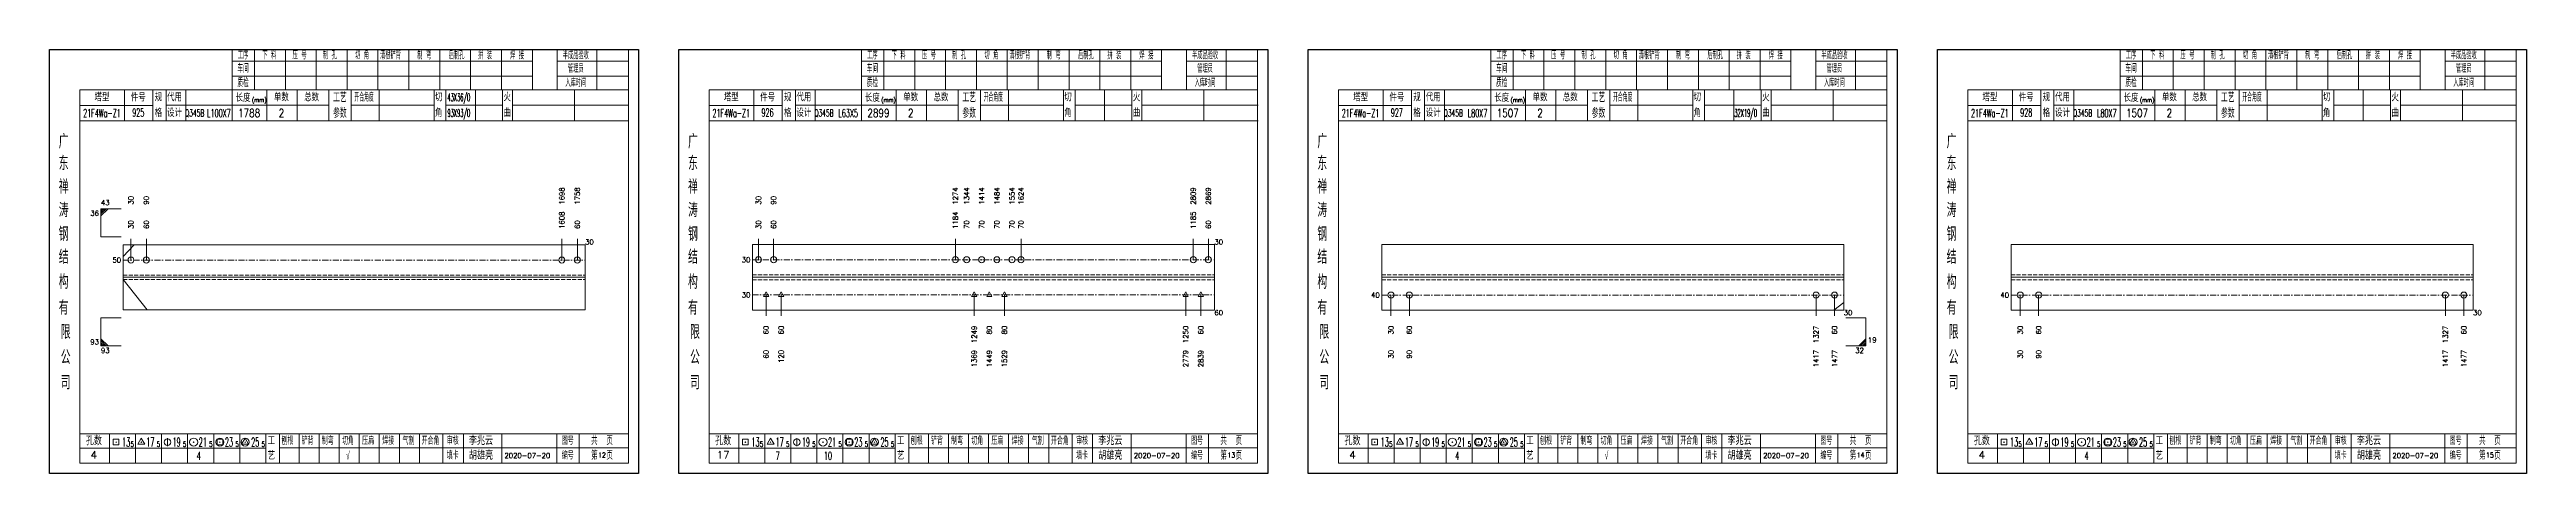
# Model space of a CAD drawing. Extents: x 1310 to 15542, y -76 to 8381.
# Drawn here: x 4950 to 6178, y -76 to 134 of the extents above; entities that cross this region are included whole.
import ezdxf
from ezdxf.enums import TextEntityAlignment as Align

# ---------------------------------------------------------------- set-up
doc = ezdxf.new("R2010")
doc.units = 0
doc.header["$MEASUREMENT"] = 0
doc.linetypes.add('一点画线', pattern=[5.2, 3, -1, 0.2, -1])
doc.linetypes.add('虚线', pattern=[2.75, 2, -0.75])
doc.layers.get('0').update_dxf_attribs({"linetype": 'CONTINUOUS', "lineweight": 25})
for name, color, linetype, lineweight in [('1', 7, 'CONTINUOUS', 25), ('4', 7, 'CONTINUOUS', 25), ('5', 7, 'CONTINUOUS', 25)]:
    doc.layers.add(name, color=color, linetype=linetype, lineweight=lineweight)
doc.styles.get("Standard").update_dxf_attribs({"font": 'simplex.shx', "width": 0.7, "height": 3, "bigfont": 'gbhzfs.shx'})

# ---------------------------------------------------------------- blocks, each defined once
blk = doc.blocks.new('孔21.5')
at = {"layer": '5', "color": 7, "linetype": 'Continuous', "lineweight": 13}
for p, q in [((-0.1, -0.1), (0.1, 0.1)), ((0.1, -0.1), (-0.1, 0.1))]:
    blk.add_line(p, q, dxfattribs=at)
blk.add_circle((0, 0), 1, dxfattribs=at)
blk = doc.blocks.new('孔17.5')
at = {"layer": '5', "color": 7, "linetype": 'Continuous', "lineweight": 13}
for p, q in [((0, 1), (-0.866, -0.5)), ((-0.1, -0.1), (0.1, 0.1)), ((0.1, -0.1), (-0.1, 0.1)), ((0.866, -0.5), (0, 1)), ((-0.866, -0.5), (0.866, -0.5))]:
    blk.add_line(p, q, dxfattribs=at)
blk = doc.blocks.new('CTJGK')
at = {"color": 6, "linetype": 'Continuous'}
for p, q in [((0, 209.97), (292.13, 209.97)), ((0, 0), (0, 209.97)), ((292.13, 209.97), (292.13, 0)), ((292.13, 0), (0, 0))]:
    blk.add_line(p, q, dxfattribs=at)

msp = doc.modelspace()

# ---------------------------------------------------------------- linework, layer by layer
at = {"color": 7, "linetype": 'Continuous', "lineweight": 13}
for p, q in [((4975.352, 55.034), (4985.352, 55.034)), ((4975.352, 41.034), (4975.352, 55.034)), ((4976.227, 55.034), (4975.352, 54.159)), ((4977.102, 55.034), (4975.352, 53.284)), ((4977.977, 55.034), (4975.352, 52.409)), ((4978.852, 55.034), (4975.352, 51.534)), ((4975.352, 41.034), (4985.352, 41.034)), ((4986.352, 31.306), (4991.862, 37.084)), ((4990.196, 29.584), (4990.196, 40.034)), ((4997.885, 29.584), (4997.885, 40.034)), ((5203.948, 29.584), (5203.948, 40.034)), ((5211.637, 29.584), (5211.637, 40.034)), ((5301.482, 29.725), (5301.482, 40.034)), ((5308.982, 29.725), (5308.982, 40.034)), ((5399.176, 29.725), (5399.176, 40.034)), ((5431.708, 29.725), (5431.708, 40.034)), ((5517.112, 29.725), (5517.112, 40.034)), ((5524.612, 29.725), (5524.612, 40.034)), ((4986.352, 19.911), (4998.27, 4.984)), ((5305.232, 12.344), (5305.232, 2.034)), ((5312.732, 12.344), (5312.732, 2.034)), ((5408.458, 12.344), (5408.458, 2.034)), ((5423.458, 12.344), (5423.458, 2.034)), ((5513.362, 12.344), (5513.362, 2.034)), ((5520.862, 12.344), (5520.862, 2.034)), ((4975.352, 1.034), (4985.352, 1.034)), ((4975.352, 1.034), (4975.352, -12.966)), ((5615.173, 12.222), (5615.173, 2.034)), ((5624.296, 12.222), (5624.296, 2.034)), ((5826.058, 12.222), (5826.058, 2.034)), ((5839.742, 8.596), (5834.876, 4.722)), ((5835.18, 12.222), (5835.18, 2.034)), ((5850.742, 1.034), (5840.742, 1.034)), ((5850.742, 1.034), (5850.742, -12.966)), ((5927.303, 12.222), (5927.303, 2.034)), ((5936.426, 12.222), (5936.426, 2.034)), ((6138.188, 12.222), (6138.188, 2.034)), ((6147.31, 12.222), (6147.31, 2.034)), ((4978.852, -12.966), (4975.352, -9.466)), ((4977.977, -12.966), (4975.352, -10.341)), ((4977.102, -12.966), (4975.352, -11.216)), ((4976.227, -12.966), (4975.352, -12.091)), ((5847.242, -12.966), (5850.742, -9.466)), ((5848.117, -12.966), (5850.742, -10.341)), ((5848.992, -12.966), (5850.742, -11.216)), ((5849.867, -12.966), (5850.742, -12.091)), ((4975.352, -12.966), (4985.352, -12.966)), ((5850.742, -12.966), (5840.742, -12.966))]:
    msp.add_line(p, q, dxfattribs=at)
at = {"color": 7, "linetype": 'Continuous', "lineweight": 18}
for p, q in [((4986.352, 37.084), (4986.352, 4.984)), ((4986.352, 37.084), (5215.482, 37.084)), ((5215.482, 37.084), (5215.482, 4.984)), ((5298.482, 37.225), (5298.482, 4.844)), ((5298.482, 37.225), (5527.612, 37.225)), ((5527.612, 37.225), (5527.612, 4.844)), ((5610.612, 37.347), (5610.612, 4.722)), ((5610.612, 37.347), (5839.742, 37.347)), ((5839.742, 37.347), (5839.742, 4.722)), ((5922.742, 37.347), (5922.742, 4.722)), ((5922.742, 37.347), (6151.872, 37.347)), ((6151.872, 37.347), (6151.872, 4.722)), ((4986.352, 21.034), (5215.482, 21.034)), ((5298.482, 21.034), (5527.612, 21.034)), ((5610.612, 21.034), (5839.742, 21.034)), ((5922.742, 21.034), (6151.872, 21.034))]:
    msp.add_line(p, q, dxfattribs=at)
at = {"color": 3, "linetype": '一点画线', "lineweight": 13}
for p, q in [((4986.352, 29.584), (5215.482, 29.584)), ((5298.482, 29.725), (5527.612, 29.725)), ((5298.482, 12.344), (5527.612, 12.344)), ((5610.612, 12.222), (5839.742, 12.222)), ((5922.742, 12.222), (6151.872, 12.222))]:
    msp.add_line(p, q, dxfattribs=at)
at = {"color": 1, "linetype": '虚线', "lineweight": 18}
for p, q in [((4986.352, 22.084), (5215.482, 22.084)), ((4986.352, 19.984), (5215.482, 19.984)), ((5298.482, 22.225), (5527.612, 22.225)), ((5298.482, 19.844), (5527.612, 19.844)), ((5610.612, 22.347), (5839.742, 22.347)), ((5610.612, 19.722), (5839.742, 19.722)), ((5922.742, 22.347), (6151.872, 22.347)), ((5922.742, 19.722), (6151.872, 19.722))]:
    msp.add_line(p, q, dxfattribs=at)
at = {"layer": '1', "color": 7, "linetype": 'Continuous', "lineweight": 18}
for p, q in [((4986.352, 4.984), (5215.482, 4.984)), ((5298.482, 4.844), (5527.612, 4.844)), ((5610.612, 4.722), (5839.742, 4.722)), ((5922.742, 4.722), (6151.872, 4.722))]:
    msp.add_line(p, q, dxfattribs=at)
at = {"layer": '4', "color": 1, "linetype": 'Continuous', "lineweight": 18}
for p, q in [((4949.852, 133.861), (4949.852, -76.109)), ((5241.982, 133.861), (4949.852, 133.861)), ((5040.482, 133.861), (5040.482, 114.021)), ((5189.322, 128.131), (5040.482, 128.131)), ((5051.512, 133.861), (5051.512, 114.001)), ((5066.822, 133.861), (5066.822, 114.001)), ((5082.142, 133.861), (5082.142, 114.001)), ((5097.452, 133.861), (5097.452, 114.001)), ((5112.762, 133.861), (5112.762, 114.001)), ((5128.072, 133.861), (5128.072, 114.001)), ((5143.392, 133.861), (5143.392, 114.001)), ((5158.702, 133.861), (5158.702, 114.001)), ((5174.012, 133.861), (5174.012, 114.001)), ((5189.322, 133.861), (5189.322, 114.021)), ((5189.322, 133.861), (5189.322, 114.001)), ((5201.602, 133.861), (5201.602, 114.001)), ((5236.932, 128.131), (5201.602, 128.131)), ((5221.352, 133.861), (5221.352, 114.001)), ((5236.932, 133.861), (5236.932, 114.001)), ((5241.982, 104.061), (5241.982, 133.861)), ((5261.982, 133.861), (5261.982, -76.109)), ((5554.112, 133.861), (5261.982, 133.861)), ((5352.612, 133.861), (5352.612, 114.021)), ((5501.452, 128.131), (5352.612, 128.131)), ((5363.642, 133.861), (5363.642, 114.001)), ((5378.952, 133.861), (5378.952, 114.001)), ((5394.272, 133.861), (5394.272, 114.001)), ((5409.582, 133.861), (5409.582, 114.001)), ((5424.892, 133.861), (5424.892, 114.001)), ((5440.202, 133.861), (5440.202, 114.001)), ((5455.522, 133.861), (5455.522, 114.001)), ((5470.832, 133.861), (5470.832, 114.001)), ((5486.142, 133.861), (5486.142, 114.001)), ((5501.452, 133.861), (5501.452, 114.021)), ((5501.452, 133.861), (5501.452, 114.001)), ((5513.732, 133.861), (5513.732, 114.001)), ((5549.062, 128.131), (5513.732, 128.131)), ((5533.482, 133.861), (5533.482, 114.001)), ((5549.062, 133.861), (5549.062, 114.001)), ((5554.112, 104.061), (5554.112, 133.861)), ((5574.112, 133.861), (5574.112, -76.109)), ((5866.242, 133.861), (5574.112, 133.861)), ((5664.742, 133.861), (5664.742, 114.021)), ((5813.582, 128.131), (5664.742, 128.131)), ((5675.772, 133.861), (5675.772, 114.001)), ((5691.082, 133.861), (5691.082, 114.001)), ((5706.402, 133.861), (5706.402, 114.001)), ((5721.712, 133.861), (5721.712, 114.001)), ((5737.022, 133.861), (5737.022, 114.001)), ((5752.332, 133.861), (5752.332, 114.001)), ((5767.652, 133.861), (5767.652, 114.001)), ((5782.962, 133.861), (5782.962, 114.001)), ((5798.272, 133.861), (5798.272, 114.001)), ((5813.582, 133.861), (5813.582, 114.021)), ((5813.582, 133.861), (5813.582, 114.001)), ((5825.862, 133.861), (5825.862, 114.001)), ((5861.192, 128.131), (5825.862, 128.131)), ((5845.612, 133.861), (5845.612, 114.001)), ((5861.192, 133.861), (5861.192, 114.001)), ((5866.242, 104.061), (5866.242, 133.861)), ((5886.242, 133.861), (5886.242, -76.109)), ((6178.372, 133.861), (5886.242, 133.861)), ((5976.872, 133.861), (5976.872, 114.021)), ((6125.712, 128.131), (5976.872, 128.131)), ((5987.902, 133.861), (5987.902, 114.001)), ((6003.212, 133.861), (6003.212, 114.001)), ((6018.532, 133.861), (6018.532, 114.001)), ((6033.842, 133.861), (6033.842, 114.001)), ((6049.152, 133.861), (6049.152, 114.001)), ((6064.462, 133.861), (6064.462, 114.001)), ((6079.782, 133.861), (6079.782, 114.001)), ((6095.092, 133.861), (6095.092, 114.001)), ((6110.402, 133.861), (6110.402, 114.001)), ((6125.712, 133.861), (6125.712, 114.021)), ((6125.712, 133.861), (6125.712, 114.001)), ((6137.992, 133.861), (6137.992, 114.001)), ((6173.322, 128.131), (6137.992, 128.131)), ((6157.742, 133.861), (6157.742, 114.001)), ((6173.322, 133.861), (6173.322, 114.001)), ((6178.372, 104.061), (6178.372, 133.861)), ((4964.862, 114.001), (4964.862, -71.059)), ((5236.932, 114.001), (4964.862, 114.001)), ((4986.982, 114.011), (4986.982, 98.591)), ((5001.132, 98.591), (5001.132, 114.001)), ((5007.632, 98.591), (5007.632, 114.001)), ((5017.502, 114.001), (5017.502, 98.591)), ((5189.322, 120.651), (5040.482, 120.651)), ((5040.482, 114.021), (5040.482, 98.591)), ((5057.602, 114.001), (5057.602, 98.591)), ((5072.652, 114.001), (5072.652, 98.591)), ((5088.352, 114.001), (5088.352, 98.591)), ((5099.412, 114.001), (5099.412, 98.591)), ((5113.362, 114.001), (5113.362, 98.591)), ((5140.662, 114.001), (5140.662, 98.591)), ((5146.422, 114.001), (5146.422, 98.591)), ((5161.042, 114.001), (5161.042, 98.591)), ((5174.502, 114.001), (5174.502, 98.591)), ((5179.492, 114.001), (5179.492, 98.591)), ((5236.932, 120.651), (5201.602, 120.651)), ((5210.232, 114.001), (5210.232, 98.591)), ((5236.932, -71.059), (5236.932, 114.001)), ((5276.992, 114.001), (5276.992, -71.059)), ((5549.062, 114.001), (5276.992, 114.001)), ((5299.112, 114.011), (5299.112, 98.591)), ((5313.262, 98.591), (5313.262, 114.001)), ((5319.762, 98.591), (5319.762, 114.001)), ((5329.632, 114.001), (5329.632, 98.591)), ((5501.452, 120.651), (5352.612, 120.651)), ((5352.612, 114.021), (5352.612, 98.591)), ((5369.732, 114.001), (5369.732, 98.591)), ((5384.782, 114.001), (5384.782, 98.591)), ((5400.482, 114.001), (5400.482, 98.591)), ((5411.542, 114.001), (5411.542, 98.591)), ((5425.492, 114.001), (5425.492, 98.591)), ((5452.792, 114.001), (5452.792, 98.591)), ((5458.552, 114.001), (5458.552, 98.591)), ((5473.172, 114.001), (5473.172, 98.591)), ((5486.632, 114.001), (5486.632, 98.591)), ((5491.622, 114.001), (5491.622, 98.591)), ((5549.062, 120.651), (5513.732, 120.651)), ((5522.362, 114.001), (5522.362, 98.591)), ((5549.062, -71.059), (5549.062, 114.001)), ((5589.122, 114.001), (5589.122, -71.059)), ((5861.192, 114.001), (5589.122, 114.001)), ((5611.242, 114.011), (5611.242, 98.591)), ((5625.392, 98.591), (5625.392, 114.001)), ((5631.892, 98.591), (5631.892, 114.001)), ((5641.762, 114.001), (5641.762, 98.591)), ((5813.582, 120.651), (5664.742, 120.651)), ((5664.742, 114.021), (5664.742, 98.591)), ((5681.862, 114.001), (5681.862, 98.591)), ((5696.912, 114.001), (5696.912, 98.591)), ((5712.612, 114.001), (5712.612, 98.591)), ((5723.672, 114.001), (5723.672, 98.591)), ((5737.622, 114.001), (5737.622, 98.591)), ((5764.922, 114.001), (5764.922, 98.591)), ((5770.682, 114.001), (5770.682, 98.591)), ((5785.302, 114.001), (5785.302, 98.591)), ((5798.762, 114.001), (5798.762, 98.591)), ((5803.752, 114.001), (5803.752, 98.591)), ((5861.192, 120.651), (5825.862, 120.651)), ((5834.492, 114.001), (5834.492, 98.591)), ((5861.192, -71.059), (5861.192, 114.001)), ((5901.252, 114.001), (5901.252, -71.059)), ((6173.322, 114.001), (5901.252, 114.001)), ((5923.372, 114.011), (5923.372, 98.591)), ((5937.522, 98.591), (5937.522, 114.001)), ((5944.022, 98.591), (5944.022, 114.001)), ((5953.892, 114.001), (5953.892, 98.591)), ((6125.712, 120.651), (5976.872, 120.651)), ((5976.872, 114.021), (5976.872, 98.591)), ((5993.992, 114.001), (5993.992, 98.591)), ((6009.042, 114.001), (6009.042, 98.591)), ((6024.742, 114.001), (6024.742, 98.591)), ((6035.802, 114.001), (6035.802, 98.591)), ((6049.752, 114.001), (6049.752, 98.591)), ((6077.052, 114.001), (6077.052, 98.591)), ((6082.812, 114.001), (6082.812, 98.591)), ((6097.432, 114.001), (6097.432, 98.591)), ((6110.892, 114.001), (6110.892, 98.591)), ((6115.882, 114.001), (6115.882, 98.591)), ((6173.322, 120.651), (6137.992, 120.651)), ((6146.622, 114.001), (6146.622, 98.591)), ((6173.322, -71.059), (6173.322, 114.001)), ((5001.132, 106.241), (4964.862, 106.241)), ((5237.112, 98.591), (4964.862, 98.591)), ((5088.352, 106.291), (5007.632, 106.291)), ((5099.412, 106.291), (5140.662, 106.291)), ((5146.422, 106.291), (5174.502, 106.291)), ((5179.492, 106.291), (5237.112, 106.291)), ((5241.982, -76.109), (5241.982, 104.061)), ((5313.262, 106.241), (5276.992, 106.241)), ((5549.242, 98.591), (5276.992, 98.591)), ((5400.482, 106.291), (5319.762, 106.291)), ((5411.542, 106.291), (5452.792, 106.291)), ((5458.552, 106.291), (5486.632, 106.291)), ((5491.622, 106.291), (5549.242, 106.291)), ((5554.112, -76.109), (5554.112, 104.061)), ((5625.392, 106.241), (5589.122, 106.241)), ((5861.372, 98.591), (5589.122, 98.591)), ((5712.612, 106.291), (5631.892, 106.291)), ((5723.672, 106.291), (5764.922, 106.291)), ((5770.682, 106.291), (5798.762, 106.291)), ((5803.752, 106.291), (5861.372, 106.291)), ((5866.242, -76.109), (5866.242, 104.061)), ((5937.522, 106.241), (5901.252, 106.241)), ((6173.502, 98.591), (5901.252, 98.591)), ((6024.742, 106.291), (5944.022, 106.291)), ((6035.802, 106.291), (6077.052, 106.291)), ((6082.812, 106.291), (6110.892, 106.291)), ((6115.882, 106.291), (6173.502, 106.291)), ((6178.372, -76.109), (6178.372, 104.061)), ((4964.862, -56.529), (5236.932, -56.529)), ((4979.552, -56.529), (4979.552, -71.059)), ((4992.482, -71.059), (4992.482, -56.529)), ((5005.412, -56.529), (5005.412, -71.059)), ((5018.332, -71.059), (5018.332, -56.529)), ((5031.262, -56.529), (5031.262, -71.059)), ((5044.192, -71.059), (5044.192, -56.529)), ((5057.112, -71.059), (5057.112, -56.529)), ((5063.982, -71.059), (5063.982, -56.529)), ((5073.642, -71.059), (5073.642, -56.529)), ((5083.582, -71.059), (5083.582, -56.529)), ((5093.522, -71.059), (5093.522, -56.529)), ((5103.472, -71.059), (5103.472, -56.529)), ((5113.412, -71.059), (5113.412, -56.529)), ((5123.352, -71.059), (5123.352, -56.529)), ((5133.302, -71.059), (5133.302, -56.529)), ((5144.942, -71.059), (5144.942, -56.529)), ((5155.092, -71.059), (5155.092, -56.529)), ((5174.152, -71.059), (5174.152, -56.529)), ((5201.532, -71.059), (5201.532, -56.529)), ((5212.492, -71.059), (5212.492, -56.529)), ((5276.992, -56.529), (5549.062, -56.529)), ((5291.682, -56.529), (5291.682, -71.059)), ((5304.612, -71.059), (5304.612, -56.529)), ((5317.542, -56.529), (5317.542, -71.059)), ((5330.462, -71.059), (5330.462, -56.529)), ((5343.392, -56.529), (5343.392, -71.059)), ((5356.322, -71.059), (5356.322, -56.529)), ((5369.242, -71.059), (5369.242, -56.529)), ((5376.112, -71.059), (5376.112, -56.529)), ((5385.772, -71.059), (5385.772, -56.529)), ((5395.712, -71.059), (5395.712, -56.529)), ((5405.652, -71.059), (5405.652, -56.529)), ((5415.602, -71.059), (5415.602, -56.529)), ((5425.542, -71.059), (5425.542, -56.529)), ((5435.482, -71.059), (5435.482, -56.529)), ((5445.432, -71.059), (5445.432, -56.529)), ((5457.072, -71.059), (5457.072, -56.529)), ((5467.222, -71.059), (5467.222, -56.529)), ((5486.282, -71.059), (5486.282, -56.529)), ((5513.662, -71.059), (5513.662, -56.529)), ((5524.622, -71.059), (5524.622, -56.529)), ((5589.122, -56.529), (5861.192, -56.529)), ((5603.812, -56.529), (5603.812, -71.059)), ((5616.742, -71.059), (5616.742, -56.529)), ((5629.672, -56.529), (5629.672, -71.059)), ((5642.592, -71.059), (5642.592, -56.529)), ((5655.522, -56.529), (5655.522, -71.059)), ((5668.452, -71.059), (5668.452, -56.529)), ((5681.372, -71.059), (5681.372, -56.529)), ((5688.242, -71.059), (5688.242, -56.529)), ((5697.902, -71.059), (5697.902, -56.529)), ((5707.842, -71.059), (5707.842, -56.529)), ((5717.782, -71.059), (5717.782, -56.529)), ((5727.732, -71.059), (5727.732, -56.529)), ((5737.672, -71.059), (5737.672, -56.529)), ((5747.612, -71.059), (5747.612, -56.529)), ((5757.562, -71.059), (5757.562, -56.529)), ((5769.202, -71.059), (5769.202, -56.529)), ((5779.352, -71.059), (5779.352, -56.529)), ((5798.412, -71.059), (5798.412, -56.529)), ((5825.792, -71.059), (5825.792, -56.529)), ((5836.752, -71.059), (5836.752, -56.529)), ((5901.252, -56.529), (6173.322, -56.529)), ((5915.942, -56.529), (5915.942, -71.059)), ((5928.872, -71.059), (5928.872, -56.529)), ((5941.802, -56.529), (5941.802, -71.059)), ((5954.722, -71.059), (5954.722, -56.529)), ((5967.652, -56.529), (5967.652, -71.059)), ((5980.582, -71.059), (5980.582, -56.529)), ((5993.502, -71.059), (5993.502, -56.529)), ((6000.372, -71.059), (6000.372, -56.529)), ((6010.032, -71.059), (6010.032, -56.529)), ((6019.972, -71.059), (6019.972, -56.529)), ((6029.912, -71.059), (6029.912, -56.529)), ((6039.862, -71.059), (6039.862, -56.529)), ((6049.802, -71.059), (6049.802, -56.529)), ((6059.742, -71.059), (6059.742, -56.529)), ((6069.692, -71.059), (6069.692, -56.529)), ((6081.332, -71.059), (6081.332, -56.529)), ((6091.482, -71.059), (6091.482, -56.529)), ((6110.542, -71.059), (6110.542, -56.529)), ((6137.922, -71.059), (6137.922, -56.529)), ((6148.882, -71.059), (6148.882, -56.529)), ((5057.112, -63.659), (4964.862, -63.659)), ((4964.862, -71.059), (5236.932, -71.059)), ((5063.942, -63.499), (5236.932, -63.499)), ((5369.242, -63.659), (5276.992, -63.659)), ((5276.992, -71.059), (5549.062, -71.059)), ((5376.072, -63.499), (5549.062, -63.499)), ((5681.372, -63.659), (5589.122, -63.659)), ((5589.122, -71.059), (5861.192, -71.059)), ((5688.202, -63.499), (5861.192, -63.499)), ((5993.502, -63.659), (5901.252, -63.659)), ((5901.252, -71.059), (6173.322, -71.059)), ((6000.332, -63.499), (6173.322, -63.499)), ((4949.852, -76.109), (5241.982, -76.109)), ((5261.982, -76.109), (5554.112, -76.109)), ((5574.112, -76.109), (5866.242, -76.109)), ((5886.242, -76.109), (6178.372, -76.109))]:
    msp.add_line(p, q, dxfattribs=at)
at = {"layer": '4', "color": 7, "linetype": 'Continuous', "lineweight": 13}
for p, q in [((4981.438, -62.023), (4981.438, -59.195)), ((4981.438, -59.195), (4984.266, -59.195)), ((4982.652, -60.809), (4983.052, -60.409)), ((4983.052, -60.809), (4982.652, -60.409)), ((4984.266, -59.195), (4984.266, -62.023)), ((4995.352, -58.609), (4993.62, -61.609)), ((4995.152, -60.809), (4995.552, -60.409)), ((4995.552, -60.809), (4995.152, -60.409)), ((4997.084, -61.609), (4995.352, -58.609)), ((5008.352, -58.609), (5008.352, -62.609)), ((5021.152, -60.809), (5021.552, -60.409)), ((5021.552, -60.809), (5021.152, -60.409)), ((5032.938, -62.023), (5032.938, -59.195)), ((5032.938, -59.195), (5035.766, -59.195)), ((5034.152, -60.809), (5034.552, -60.409)), ((5034.552, -60.809), (5034.152, -60.409)), ((5035.766, -59.195), (5035.766, -62.023)), ((5046.852, -58.609), (5045.12, -61.609)), ((5046.652, -60.809), (5047.052, -60.409)), ((5047.052, -60.809), (5046.652, -60.409)), ((5048.584, -61.609), (5046.852, -58.609)), ((5293.568, -62.023), (5293.568, -59.195)), ((5293.568, -59.195), (5296.396, -59.195)), ((5294.782, -60.809), (5295.182, -60.409)), ((5295.182, -60.809), (5294.782, -60.409)), ((5296.396, -59.195), (5296.396, -62.023)), ((5307.482, -58.609), (5305.75, -61.609)), ((5307.282, -60.809), (5307.682, -60.409)), ((5307.682, -60.809), (5307.282, -60.409)), ((5309.214, -61.609), (5307.482, -58.609)), ((5320.482, -58.609), (5320.482, -62.609)), ((5333.282, -60.809), (5333.682, -60.409)), ((5333.682, -60.809), (5333.282, -60.409)), ((5345.068, -62.023), (5345.068, -59.195)), ((5345.068, -59.195), (5347.896, -59.195)), ((5346.282, -60.809), (5346.682, -60.409)), ((5346.682, -60.809), (5346.282, -60.409)), ((5347.896, -59.195), (5347.896, -62.023)), ((5358.982, -58.609), (5357.25, -61.609)), ((5358.782, -60.809), (5359.182, -60.409)), ((5359.182, -60.809), (5358.782, -60.409)), ((5360.714, -61.609), (5358.982, -58.609)), ((5605.698, -62.023), (5605.698, -59.195)), ((5605.698, -59.195), (5608.526, -59.195)), ((5606.912, -60.809), (5607.312, -60.409)), ((5607.312, -60.809), (5606.912, -60.409)), ((5608.526, -59.195), (5608.526, -62.023)), ((5619.612, -58.609), (5617.88, -61.609)), ((5619.412, -60.809), (5619.812, -60.409)), ((5619.812, -60.809), (5619.412, -60.409)), ((5621.344, -61.609), (5619.612, -58.609)), ((5632.612, -58.609), (5632.612, -62.609)), ((5645.412, -60.809), (5645.812, -60.409)), ((5645.812, -60.809), (5645.412, -60.409)), ((5657.198, -62.023), (5657.198, -59.195)), ((5657.198, -59.195), (5660.026, -59.195)), ((5658.412, -60.809), (5658.812, -60.409)), ((5658.812, -60.809), (5658.412, -60.409)), ((5660.026, -59.195), (5660.026, -62.023)), ((5671.112, -58.609), (5669.38, -61.609)), ((5670.912, -60.809), (5671.312, -60.409)), ((5671.312, -60.809), (5670.912, -60.409)), ((5672.844, -61.609), (5671.112, -58.609)), ((5917.828, -62.023), (5917.828, -59.195)), ((5917.828, -59.195), (5920.656, -59.195)), ((5919.042, -60.809), (5919.442, -60.409)), ((5919.442, -60.809), (5919.042, -60.409)), ((5920.656, -59.195), (5920.656, -62.023)), ((5931.742, -58.609), (5930.01, -61.609)), ((5931.542, -60.809), (5931.942, -60.409)), ((5931.942, -60.809), (5931.542, -60.409)), ((5933.474, -61.609), (5931.742, -58.609)), ((5944.742, -58.609), (5944.742, -62.609)), ((5957.542, -60.809), (5957.942, -60.409)), ((5957.942, -60.809), (5957.542, -60.409)), ((5969.328, -62.023), (5969.328, -59.195)), ((5969.328, -59.195), (5972.156, -59.195)), ((5970.542, -60.809), (5970.942, -60.409)), ((5970.942, -60.809), (5970.542, -60.409)), ((5972.156, -59.195), (5972.156, -62.023)), ((5983.242, -58.609), (5981.51, -61.609)), ((5983.042, -60.809), (5983.442, -60.409)), ((5983.442, -60.809), (5983.042, -60.409)), ((5984.974, -61.609), (5983.242, -58.609)), ((4984.266, -62.023), (4981.438, -62.023)), ((4993.62, -61.609), (4997.084, -61.609)), ((5035.766, -62.023), (5032.938, -62.023)), ((5045.12, -61.609), (5048.584, -61.609)), ((5296.396, -62.023), (5293.568, -62.023)), ((5305.75, -61.609), (5309.214, -61.609)), ((5347.896, -62.023), (5345.068, -62.023)), ((5357.25, -61.609), (5360.714, -61.609)), ((5608.526, -62.023), (5605.698, -62.023)), ((5617.88, -61.609), (5621.344, -61.609)), ((5660.026, -62.023), (5657.198, -62.023)), ((5669.38, -61.609), (5672.844, -61.609)), ((5920.656, -62.023), (5917.828, -62.023)), ((5930.01, -61.609), (5933.474, -61.609)), ((5972.156, -62.023), (5969.328, -62.023)), ((5981.51, -61.609), (5984.974, -61.609))]:
    msp.add_line(p, q, dxfattribs=at)
for centre, radius in [((5008.352, -60.609), 1.6), ((5021.352, -60.609), 2), ((5034.352, -60.609), 2), ((5046.852, -60.609), 2), ((5320.482, -60.609), 1.6), ((5333.482, -60.609), 2), ((5346.482, -60.609), 2), ((5358.982, -60.609), 2), ((5632.612, -60.609), 1.6), ((5645.612, -60.609), 2), ((5658.612, -60.609), 2), ((5671.112, -60.609), 2), ((5944.742, -60.609), 1.6), ((5957.742, -60.609), 2), ((5970.742, -60.609), 2), ((5983.242, -60.609), 2)]:
    msp.add_circle(centre, radius, dxfattribs=at)

# ---------------------------------------------------------------- block references
at = {"color": 0, "linetype": 'Continuous'}
for p in [(4949.852, -76.109), (5261.982, -76.109), (5574.112, -76.109), (5886.242, -76.109)]:
    msp.add_blockref('CTJGK', p, dxfattribs=at)
at = {"color": 8, "linetype": 'Continuous', "lineweight": 9, "xscale": 1.5, "yscale": 1.5, "zscale": 1.5}
for p in [(4990.196, 29.584), (4997.885, 29.584), (5203.948, 29.584), (5211.637, 29.584), (5301.482, 29.725), (5308.982, 29.725), (5399.176, 29.725), (5404.708, 29.725), (5412.208, 29.725), (5419.708, 29.725), (5427.208, 29.725), (5431.708, 29.725), (5517.112, 29.725), (5524.612, 29.725)]:
    msp.add_blockref('孔21.5', p, dxfattribs=at)
at = {"layer": '1', "color": 8, "linetype": 'Continuous', "lineweight": 9, "xscale": 1.5, "yscale": 1.5, "zscale": 1.5}
for name, p in [('孔17.5', (5305.232, 12.344)), ('孔17.5', (5312.732, 12.344)), ('孔17.5', (5408.458, 12.344)), ('孔17.5', (5415.958, 12.344)), ('孔17.5', (5423.458, 12.344)), ('孔17.5', (5513.362, 12.344)), ('孔17.5', (5520.862, 12.344)), ('孔21.5', (5615.173, 12.222)), ('孔21.5', (5624.296, 12.222)), ('孔21.5', (5826.058, 12.222)), ('孔21.5', (5835.18, 12.222)), ('孔21.5', (5927.303, 12.222)), ('孔21.5', (5936.426, 12.222)), ('孔21.5', (6138.188, 12.222)), ('孔21.5', (6147.31, 12.222))]:
    msp.add_blockref(name, p, dxfattribs=at)

# ---------------------------------------------------------------- texts
at = {"color": 7, "linetype": 'Continuous', "lineweight": 13}
for s, p in [('1698', (5203.948, 57.034)), ('1758', (5211.637, 57.034)), ('1274', (5399.176, 57.034)), ('1344', (5404.708, 57.034)), ('1414', (5412.208, 57.034)), ('1484', (5419.708, 57.034)), ('1554', (5427.208, 57.034)), ('1624', (5431.708, 57.034)), ('2809', (5517.112, 57.034)), ('2869', (5524.612, 57.034)), ('30', (4990.196, 57.034)), ('90', (4997.885, 57.034)), ('30', (5301.482, 57.034)), ('90', (5308.982, 57.034))]:
    msp.add_text(s, height=2.5, rotation=90, dxfattribs=at).set_placement(p, align=Align.MIDDLE_LEFT)
for s, p in [('36', (4974.352, 54.034)), ('32', (5849.742, -13.966))]:
    msp.add_text(s, height=2.5, dxfattribs=at).set_placement(p, align=Align.TOP_RIGHT)
for s, p in [('43', (4975.352, 56.034)), ('19', (5851.742, -11.966))]:
    msp.add_text(s, height=2.5, dxfattribs=at).set_placement(p, align=Align.BOTTOM_LEFT)
at = {"color": 8, "linetype": 'Continuous', "lineweight": 9}
for s, p in [('1608', (5203.948, 45.034)), ('1184', (5399.176, 45.034)), ('1185', (5517.112, 45.034)), ('30', (4990.196, 45.034)), ('60', (4997.885, 45.034)), ('60', (5211.637, 45.034)), ('30', (5301.482, 45.034)), ('60', (5308.982, 45.034)), ('70', (5404.708, 45.034)), ('70', (5412.208, 45.034)), ('70', (5419.708, 45.034)), ('70', (5427.208, 45.034)), ('70', (5431.708, 45.034)), ('60', (5524.612, 45.034))]:
    msp.add_text(s, height=2.5, rotation=90, dxfattribs=at).set_placement(p, align=Align.MIDDLE_LEFT)
at = {"color": 7, "linetype": 'Continuous', "lineweight": 13}
for p in [(5215.482, 38.534), (5527.612, 38.534)]:
    msp.add_text('30', height=2.5, dxfattribs=at).set_placement(p, align=Align.MIDDLE_LEFT)
for s, p in [('50', (4985.352, 29.584)), ('30', (5297.482, 29.725)), ('30', (5297.482, 12.344)), ('40', (5609.612, 12.222)), ('40', (5921.742, 12.222))]:
    msp.add_text(s, height=2.5, dxfattribs=at).set_placement(p, align=Align.MIDDLE_RIGHT)
msp.add_text('93', height=2.5, dxfattribs=at).set_placement((4974.352, -12.966), align=Align.BOTTOM_RIGHT)
msp.add_text('93', height=2.5, dxfattribs=at).set_placement((4975.352, -13.966), align=Align.TOP_LEFT)
at = {"layer": '1', "color": 7, "linetype": 'Continuous', "lineweight": 13}
for s, p in [('60', (5527.612, 3.534)), ('30', (5839.742, 3.534)), ('30', (6151.872, 3.534))]:
    msp.add_text(s, height=2.5, dxfattribs=at).set_placement(p, align=Align.MIDDLE_LEFT)
at = {"layer": '1', "color": 8, "linetype": 'Continuous', "lineweight": 9}
for s, p in [('60', (5305.232, -2.966)), ('60', (5312.732, -2.966)), ('1249', (5408.458, -2.966)), ('80', (5415.958, -2.966)), ('80', (5423.458, -2.966)), ('1250', (5513.362, -2.966)), ('60', (5520.862, -2.966)), ('30', (5615.173, -2.966)), ('60', (5624.296, -2.966)), ('1327', (5826.058, -2.966)), ('60', (5835.18, -2.966)), ('30', (5927.303, -2.966)), ('60', (5936.426, -2.966)), ('1327', (6138.188, -2.966)), ('60', (6147.31, -2.966))]:
    msp.add_text(s, height=2.5, rotation=90, dxfattribs=at).set_placement(p, align=Align.MIDDLE_RIGHT)
at = {"layer": '1', "color": 7, "linetype": 'Continuous', "lineweight": 13}
for s, p in [('60', (5305.232, -14.966)), ('120', (5312.732, -14.966)), ('1369', (5408.458, -14.966)), ('1449', (5415.958, -14.966)), ('1529', (5423.458, -14.966)), ('2779', (5513.362, -14.966)), ('2839', (5520.862, -14.966)), ('30', (5615.173, -14.966)), ('90', (5624.296, -14.966)), ('1417', (5826.058, -14.966)), ('1477', (5835.18, -14.966)), ('30', (5927.303, -14.966)), ('90', (5936.426, -14.966)), ('1417', (6138.188, -14.966)), ('1477', (6147.31, -14.966))]:
    msp.add_text(s, height=2.5, rotation=90, dxfattribs=at).set_placement(p, align=Align.MIDDLE_RIGHT)
at = {"layer": '4', "color": 1, "linetype": 'Continuous', "lineweight": 25}
for s, height, width, p in [('车间', 4, 0.7, (5045.852, 124.391)), ('工序', 3.7, 0.7, (5045.852, 130.991)), ('下 料', 3.7, 0.7, (5058.852, 130.991)), ('压 号', 3.7, 0.7, (5073.852, 130.991)), ('制 孔', 3.7, 0.7, (5088.852, 130.991)), ('切 角', 3.7, 0.7, (5104.852, 130.991)), ('清根铲背 ', 3.7, 0.7, (5119.852, 130.991)), (' 制 弯', 3.7, 0.7, (5134.852, 130.991)), (' 后制孔', 3.7, 0.7, (5150.852, 130.991)), ('拼 装', 3.7, 0.7, (5165.852, 130.991)), (' 焊 接', 3.7, 0.7, (5180.852, 130.991)), ('半成品验收', 3.7, 0.7, (5210.852, 130.991)), ('管理员', 3.7, 0.7, (5210.852, 124.391)), ('车间', 4, 0.7, (5357.982, 124.391)), ('工序', 3.7, 0.7, (5357.982, 130.991)), ('下 料', 3.7, 0.7, (5370.982, 130.991)), ('压 号', 3.7, 0.7, (5385.982, 130.991)), ('制 孔', 3.7, 0.7, (5400.982, 130.991)), ('切 角', 3.7, 0.7, (5416.982, 130.991)), ('清根铲背 ', 3.7, 0.7, (5431.982, 130.991)), (' 制 弯', 3.7, 0.7, (5446.982, 130.991)), (' 后制孔', 3.7, 0.7, (5462.982, 130.991)), ('拼 装', 3.7, 0.7, (5477.982, 130.991)), (' 焊 接', 3.7, 0.7, (5492.982, 130.991)), ('半成品验收', 3.7, 0.7, (5522.982, 130.991)), ('管理员', 3.7, 0.7, (5522.982, 124.391)), ('车间', 4, 0.7, (5670.112, 124.391)), ('工序', 3.7, 0.7, (5670.112, 130.991)), ('下 料', 3.7, 0.7, (5683.112, 130.991)), ('压 号', 3.7, 0.7, (5698.112, 130.991)), ('制 孔', 3.7, 0.7, (5713.112, 130.991)), ('切 角', 3.7, 0.7, (5729.112, 130.991)), ('清根铲背 ', 3.7, 0.7, (5744.112, 130.991)), (' 制 弯', 3.7, 0.7, (5759.112, 130.991)), (' 后制孔', 3.7, 0.7, (5775.112, 130.991)), ('拼 装', 3.7, 0.7, (5790.112, 130.991)), (' 焊 接', 3.7, 0.7, (5805.112, 130.991)), ('半成品验收', 3.7, 0.7, (5835.112, 130.991)), ('管理员', 3.7, 0.7, (5835.112, 124.391)), ('车间', 4, 0.7, (5982.242, 124.391)), ('工序', 3.7, 0.7, (5982.242, 130.991)), ('下 料', 3.7, 0.7, (5995.242, 130.991)), ('压 号', 3.7, 0.7, (6010.242, 130.991)), ('制 孔', 3.7, 0.7, (6025.242, 130.991)), ('切 角', 3.7, 0.7, (6041.242, 130.991)), ('清根铲背 ', 3.7, 0.7, (6056.242, 130.991)), (' 制 弯', 3.7, 0.7, (6071.242, 130.991)), (' 后制孔', 3.7, 0.7, (6087.242, 130.991)), ('拼 装', 3.7, 0.7, (6102.242, 130.991)), (' 焊 接', 3.7, 0.7, (6117.242, 130.991)), ('半成品验收', 3.7, 0.7, (6147.242, 130.991)), ('管理员', 3.7, 0.7, (6147.242, 124.391)), ('质检', 4, 0.7, (5045.852, 117.331)), ('工艺', 4.8, 0.7, (5093.852, 110.151)), ('开合角度', 4, 0.6, (5105.852, 110.151)), ('43X36/0', 3.8, 0.4, (5152.852, 110.151)), ('入库时间', 3.7, 0.7, (5210.852, 117.331)), ('质检', 4, 0.7, (5357.982, 117.331)), ('工艺', 4.8, 0.7, (5405.982, 110.151)), ('开合角度', 4, 0.6, (5417.982, 110.151)), ('入库时间', 3.7, 0.7, (5522.982, 117.331)), ('质检', 4, 0.7, (5670.112, 117.331)), ('工艺', 4.8, 0.7, (5718.112, 110.151)), ('开合角度', 4, 0.6, (5730.112, 110.151)), ('入库时间', 3.7, 0.7, (5835.112, 117.331)), ('质检', 4, 0.7, (5982.242, 117.331)), ('工艺', 4.8, 0.7, (6030.242, 110.151)), ('开合角度', 4, 0.6, (6042.242, 110.151)), ('入库时间', 3.7, 0.7, (6147.242, 117.331)), ('21F4Wa-Z1', 4, 0.5, (4975.852, 102.411)), ('925', 4, 0.5, (4993.852, 102.661)), ('Q345B', 3.5, 0.5, (5021.852, 102.391)), ('L100X7', 4, 0.5, (5033.852, 102.391)), ('1788', 4, 0.8, (5048.852, 102.441)), ('(mm)', 2.24, 0.7, (5053.852, 108.891)), ('2', 4, 0.8, (5064.852, 102.441)), ('参数', 4.8, 0.7, (5093.852, 102.441)), ('93X93/0', 3.8, 0.4, (5152.852, 102.441)), ('21F4Wa-Z1', 4, 0.5, (5287.982, 102.411)), ('926', 4, 0.5, (5305.982, 102.661)), ('Q345B', 3.5, 0.5, (5333.982, 102.391)), ('L63X5', 4, 0.5, (5345.982, 102.391)), ('2899', 4, 0.8, (5360.982, 102.441)), ('(mm)', 2.24, 0.7, (5365.982, 108.891)), ('2', 4, 0.8, (5376.982, 102.441)), ('参数', 4.8, 0.7, (5405.982, 102.441)), ('21F4Wa-Z1', 4, 0.5, (5600.112, 102.411)), ('927', 4, 0.5, (5618.112, 102.661)), ('Q345B', 3.5, 0.5, (5646.112, 102.391)), ('L80X7', 4, 0.5, (5658.112, 102.391)), ('1507', 4, 0.8, (5673.112, 102.441)), ('(mm)', 2.24, 0.7, (5678.112, 108.891)), ('2', 4, 0.8, (5689.112, 102.441)), ('参数', 4.8, 0.7, (5718.112, 102.441)), ('32X19/0', 3.8, 0.4, (5791.112, 102.441)), ('21F4Wa-Z1', 4, 0.5, (5912.242, 102.411)), ('928', 4, 0.5, (5930.242, 102.661)), ('Q345B', 3.5, 0.5, (5958.242, 102.391)), ('L80X7', 4, 0.5, (5970.242, 102.391)), ('1507', 4, 0.8, (5985.242, 102.441)), ('(mm)', 2.24, 0.7, (5990.242, 108.891)), ('2', 4, 0.8, (6001.242, 102.441)), ('参数', 4.8, 0.7, (6030.242, 102.441)), ('广', 6.96, 0.7, (4956.852, 88.361)), ('广', 6.96, 0.7, (5268.982, 88.361)), ('广', 6.96, 0.7, (5581.112, 88.361)), ('广', 6.96, 0.7, (5893.242, 88.361)), ('东', 6.96, 0.7, (4956.852, 77.571)), ('东', 6.96, 0.7, (5268.982, 77.571)), ('东', 6.96, 0.7, (5581.112, 77.571)), ('东', 6.96, 0.7, (5893.242, 77.571)), ('禅', 6.96, 0.7, (4956.852, 65.981)), ('禅', 6.96, 0.7, (5268.982, 65.981)), ('禅', 6.96, 0.7, (5581.112, 65.981)), ('禅', 6.96, 0.7, (5893.242, 65.981)), ('涛', 6.96, 0.7, (4956.852, 54.381)), ('涛', 6.96, 0.7, (5268.982, 54.381)), ('涛', 6.96, 0.7, (5581.112, 54.381)), ('涛', 6.96, 0.7, (5893.242, 54.381)), ('钢', 6.96, 0.7, (4956.852, 42.491)), ('钢', 6.96, 0.7, (5268.982, 42.491)), ('钢', 6.96, 0.7, (5581.112, 42.491)), ('钢', 6.96, 0.7, (5893.242, 42.491)), ('结', 6.96, 0.7, (4956.852, 31.181)), ('结', 6.96, 0.7, (5268.982, 31.181)), ('结', 6.96, 0.7, (5581.112, 31.181)), ('结', 6.96, 0.7, (5893.242, 31.181)), ('构', 6.96, 0.7, (4956.852, 18.801)), ('构', 6.96, 0.7, (5268.982, 18.801)), ('构', 6.96, 0.7, (5581.112, 18.801)), ('构', 6.96, 0.7, (5893.242, 18.801)), ('有', 6.96, 0.7, (4956.852, 5.991)), ('有', 6.96, 0.7, (5268.982, 5.991)), ('有', 6.96, 0.7, (5581.112, 5.991)), ('有', 6.96, 0.7, (5893.242, 5.991)), ('限', 6.96, 0.7, (4957.852, -6.009)), ('限', 6.96, 0.7, (5269.982, -6.009)), ('限', 6.96, 0.7, (5582.112, -6.009)), ('限', 6.96, 0.7, (5894.242, -6.009)), ('公', 6.96, 0.7, (4957.852, -18.549)), ('公', 6.96, 0.7, (5269.982, -18.549)), ('公', 6.96, 0.7, (5582.112, -18.549)), ('公', 6.96, 0.7, (5894.242, -18.549)), ('司', 6.96, 0.7, (4957.852, -31.029)), ('司', 6.96, 0.7, (5269.982, -31.029)), ('司', 6.96, 0.7, (5582.112, -31.029)), ('司', 6.96, 0.7, (5894.242, -31.029)), ('13', 4.47, 0.5, (4987.852, -60.609)), ('5', 2.68, 0.6, (4990.852, -61.609)), ('17', 4.47, 0.5, (4999.852, -60.609)), ('5', 2.68, 0.6, (5003.852, -61.609)), ('19', 4.47, 0.5, (5012.852, -60.609)), ('5', 2.68, 0.6, (5016.852, -61.609)), ('21', 4.47, 0.5, (5025.852, -60.609)), ('5', 2.68, 0.6, (5029.852, -61.609)), ('23', 4.47, 0.5, (5038.852, -60.609)), ('5', 2.68, 0.6, (5042.852, -61.609)), ('25', 4.47, 0.5, (5051.852, -60.609)), ('5', 2.68, 0.6, (5055.852, -61.609)), ('刨根', 3.7, 0.8, (5067.852, -60.009)), ('铲背', 3.7, 0.8, (5077.852, -60.009)), ('制弯', 3.7, 0.8, (5087.852, -60.009)), ('切角', 3.7, 0.8, (5097.852, -60.009)), ('压扁', 3.7, 0.8, (5107.852, -60.009)), ('焊接', 3.7, 0.8, (5117.852, -60.009)), ('气割', 3.7, 0.8, (5127.852, -60.009)), ('开合角', 3.7, 0.8, (5138.852, -60.009)), ('审核', 3.7, 0.8, (5149.852, -60.009)), ('图号', 3.7, 0.8, (5206.852, -60.009)), ('共  页', 4, 0.8, (5223.852, -60.009)), ('13', 4.47, 0.5, (5299.982, -60.609)), ('5', 2.68, 0.6, (5302.982, -61.609)), ('17', 4.47, 0.5, (5311.982, -60.609)), ('5', 2.68, 0.6, (5315.982, -61.609)), ('19', 4.47, 0.5, (5324.982, -60.609)), ('5', 2.68, 0.6, (5328.982, -61.609)), ('21', 4.47, 0.5, (5337.982, -60.609)), ('5', 2.68, 0.6, (5341.982, -61.609)), ('23', 4.47, 0.5, (5350.982, -60.609)), ('5', 2.68, 0.6, (5354.982, -61.609)), ('25', 4.47, 0.5, (5363.982, -60.609)), ('5', 2.68, 0.6, (5367.982, -61.609)), ('刨根', 3.7, 0.8, (5379.982, -60.009)), ('铲背', 3.7, 0.8, (5389.982, -60.009)), ('制弯', 3.7, 0.8, (5399.982, -60.009)), ('切角', 3.7, 0.8, (5409.982, -60.009)), ('压扁', 3.7, 0.8, (5419.982, -60.009)), ('焊接', 3.7, 0.8, (5429.982, -60.009)), ('气割', 3.7, 0.8, (5439.982, -60.009)), ('开合角', 3.7, 0.8, (5450.982, -60.009)), ('审核', 3.7, 0.8, (5461.982, -60.009)), ('图号', 3.7, 0.8, (5518.982, -60.009)), ('共  页', 4, 0.8, (5535.982, -60.009)), ('13', 4.47, 0.5, (5612.112, -60.609)), ('5', 2.68, 0.6, (5615.112, -61.609)), ('17', 4.47, 0.5, (5624.112, -60.609)), ('5', 2.68, 0.6, (5628.112, -61.609)), ('19', 4.47, 0.5, (5637.112, -60.609)), ('5', 2.68, 0.6, (5641.112, -61.609)), ('21', 4.47, 0.5, (5650.112, -60.609)), ('5', 2.68, 0.6, (5654.112, -61.609)), ('23', 4.47, 0.5, (5663.112, -60.609)), ('5', 2.68, 0.6, (5667.112, -61.609)), ('25', 4.47, 0.5, (5676.112, -60.609)), ('5', 2.68, 0.6, (5680.112, -61.609)), ('刨根', 3.7, 0.8, (5692.112, -60.009)), ('铲背', 3.7, 0.8, (5702.112, -60.009)), ('制弯', 3.7, 0.8, (5712.112, -60.009)), ('切角', 3.7, 0.8, (5722.112, -60.009)), ('压扁', 3.7, 0.8, (5732.112, -60.009)), ('焊接', 3.7, 0.8, (5742.112, -60.009)), ('气割', 3.7, 0.8, (5752.112, -60.009)), ('开合角', 3.7, 0.8, (5763.112, -60.009)), ('审核', 3.7, 0.8, (5774.112, -60.009)), ('图号', 3.7, 0.8, (5831.112, -60.009)), ('共  页', 4, 0.8, (5848.112, -60.009)), ('13', 4.47, 0.5, (5924.242, -60.609)), ('5', 2.68, 0.6, (5927.242, -61.609)), ('17', 4.47, 0.5, (5936.242, -60.609)), ('5', 2.68, 0.6, (5940.242, -61.609)), ('19', 4.47, 0.5, (5949.242, -60.609)), ('5', 2.68, 0.6, (5953.242, -61.609)), ('21', 4.47, 0.5, (5962.242, -60.609)), ('5', 2.68, 0.6, (5966.242, -61.609)), ('23', 4.47, 0.5, (5975.242, -60.609)), ('5', 2.68, 0.6, (5979.242, -61.609)), ('25', 4.47, 0.5, (5988.242, -60.609)), ('5', 2.68, 0.6, (5992.242, -61.609)), ('刨根', 3.7, 0.8, (6004.242, -60.009)), ('铲背', 3.7, 0.8, (6014.242, -60.009)), ('制弯', 3.7, 0.8, (6024.242, -60.009)), ('切角', 3.7, 0.8, (6034.242, -60.009)), ('压扁', 3.7, 0.8, (6044.242, -60.009)), ('焊接', 3.7, 0.8, (6054.242, -60.009)), ('气割', 3.7, 0.8, (6064.242, -60.009)), ('开合角', 3.7, 0.8, (6075.242, -60.009)), ('审核', 3.7, 0.8, (6086.242, -60.009)), ('图号', 3.7, 0.8, (6143.242, -60.009)), ('共  页', 4, 0.8, (6160.242, -60.009)), ('4', 4, 0.5, (5023.852, -67.359)), ('√', 4, 0.6, (5097.852, -67.279)), ('填卡', 3.7, 0.8, (5149.852, -67.279)), ('编号', 3.7, 0.8, (5206.852, -67.279)), ('第  页', 4, 0.8, (5223.852, -67.279)), ('7', 4, 0.5, (5310.982, -67.359)), ('10', 4, 0.5, (5335.982, -67.359)), ('填卡', 3.7, 0.8, (5461.982, -67.279)), ('编号', 3.7, 0.8, (5518.982, -67.279)), ('第  页', 4, 0.8, (5535.982, -67.279)), ('4', 4, 0.5, (5648.112, -67.359)), ('√', 4, 0.6, (5722.112, -67.279)), ('填卡', 3.7, 0.8, (5774.112, -67.279)), ('编号', 3.7, 0.8, (5831.112, -67.279)), ('第  页', 4, 0.8, (5848.112, -67.279)), ('4', 4, 0.5, (5960.242, -67.359)), ('填卡', 3.7, 0.8, (6086.242, -67.279)), ('编号', 3.7, 0.8, (6143.242, -67.279)), ('第  页', 4, 0.8, (6160.242, -67.279))]:
    msp.add_text(s, height=height, dxfattribs=dict(at, width=width)).set_placement(p, align=Align.MIDDLE_CENTER)
for s, height, p in [('塔型', 3.7, (4975.852, 110.121)), ('件号', 3.7, (4993.852, 110.121)), ('规', 3.7, (5003.852, 110.151)), ('代用', 3.7, (5011.852, 110.151)), ('长度', 3.7, (5045.852, 109.891)), ('单数', 3.7, (5064.852, 110.151)), ('总数', 3.7, (5079.852, 110.151)), ('切', 3.7, (5142.852, 110.151)), ('火', 3.7, (5176.852, 110.151)), ('塔型', 3.7, (5287.982, 110.121)), ('件号', 3.7, (5305.982, 110.121)), ('规', 3.7, (5315.982, 110.151)), ('代用', 3.7, (5323.982, 110.151)), ('长度', 3.7, (5357.982, 109.891)), ('单数', 3.7, (5376.982, 110.151)), ('总数', 3.7, (5391.982, 110.151)), ('切', 3.7, (5454.982, 110.151)), ('火', 3.7, (5488.982, 110.151)), ('塔型', 3.7, (5600.112, 110.121)), ('件号', 3.7, (5618.112, 110.121)), ('规', 3.7, (5628.112, 110.151)), ('代用', 3.7, (5636.112, 110.151)), ('长度', 3.7, (5670.112, 109.891)), ('单数', 3.7, (5689.112, 110.151)), ('总数', 3.7, (5704.112, 110.151)), ('切', 3.7, (5767.112, 110.151)), ('火', 3.7, (5801.112, 110.151)), ('塔型', 3.7, (5912.242, 110.121)), ('件号', 3.7, (5930.242, 110.121)), ('规', 3.7, (5940.242, 110.151)), ('代用', 3.7, (5948.242, 110.151)), ('长度', 3.7, (5982.242, 109.891)), ('单数', 3.7, (6001.242, 110.151)), ('总数', 3.7, (6016.242, 110.151)), ('切', 3.7, (6079.242, 110.151)), ('火', 3.7, (6113.242, 110.151)), ('格', 3.7, (5003.852, 102.441)), ('设计', 3.7, (5011.852, 102.441)), ('角', 3.7, (5142.852, 102.441)), ('曲', 3.7, (5176.852, 102.441)), ('格', 3.7, (5315.982, 102.441)), ('设计', 3.7, (5323.982, 102.441)), ('角', 3.7, (5454.982, 102.441)), ('曲', 3.7, (5488.982, 102.441)), ('格', 3.7, (5628.112, 102.441)), ('设计', 3.7, (5636.112, 102.441)), ('角', 3.7, (5767.112, 102.441)), ('曲', 3.7, (5801.112, 102.441)), ('格', 3.7, (5940.242, 102.441)), ('设计', 3.7, (5948.242, 102.441)), ('角', 3.7, (6079.242, 102.441)), ('曲', 3.7, (6113.242, 102.441)), ('孔数', 4, (4971.852, -60.089)), ('工', 3.7, (5059.852, -60.009)), ('李兆云', 4, (5163.852, -60.009)), ('孔数', 4, (5283.982, -60.089)), ('工', 3.7, (5371.982, -60.009)), ('李兆云', 4, (5475.982, -60.009)), ('孔数', 4, (5596.112, -60.089)), ('工', 3.7, (5684.112, -60.009)), ('李兆云', 4, (5788.112, -60.009)), ('孔数', 4, (5908.242, -60.089)), ('工', 3.7, (5996.242, -60.009)), ('李兆云', 4, (6100.242, -60.009)), ('4', 3.7, (4971.852, -66.919)), ('艺', 3.7, (5059.852, -67.359)), ('胡雄亮', 4, (5163.852, -67.279)), ('2020-07-20', 2.5, (5186.852, -67.279)), ('17', 3.7, (5283.982, -66.919)), ('艺', 3.7, (5371.982, -67.359)), ('胡雄亮', 4, (5475.982, -67.279)), ('2020-07-20', 2.5, (5498.982, -67.279)), ('4', 3.7, (5596.112, -66.919)), ('艺', 3.7, (5684.112, -67.359)), ('胡雄亮', 4, (5788.112, -67.279)), ('2020-07-20', 2.5, (5811.112, -67.279)), ('4', 3.7, (5908.242, -66.919)), ('艺', 3.7, (5996.242, -67.359)), ('胡雄亮', 4, (6100.242, -67.279)), ('2020-07-20', 2.5, (6123.242, -67.279))]:
    msp.add_text(s, height=height, dxfattribs=at).set_placement(p, align=Align.MIDDLE_CENTER)
at = {"layer": '4', "color": 6, "linetype": 'Continuous', "lineweight": 25, "width": 0.8}
for s, p in [('12', (5223.877, -67.051)), ('13', (5536.007, -67.051)), ('14', (5848.137, -67.051)), ('15', (6160.267, -67.051))]:
    msp.add_text(s, height=2.5, dxfattribs=at).set_placement(p, align=Align.MIDDLE_CENTER)

doc.saveas('drawing.dxf')
